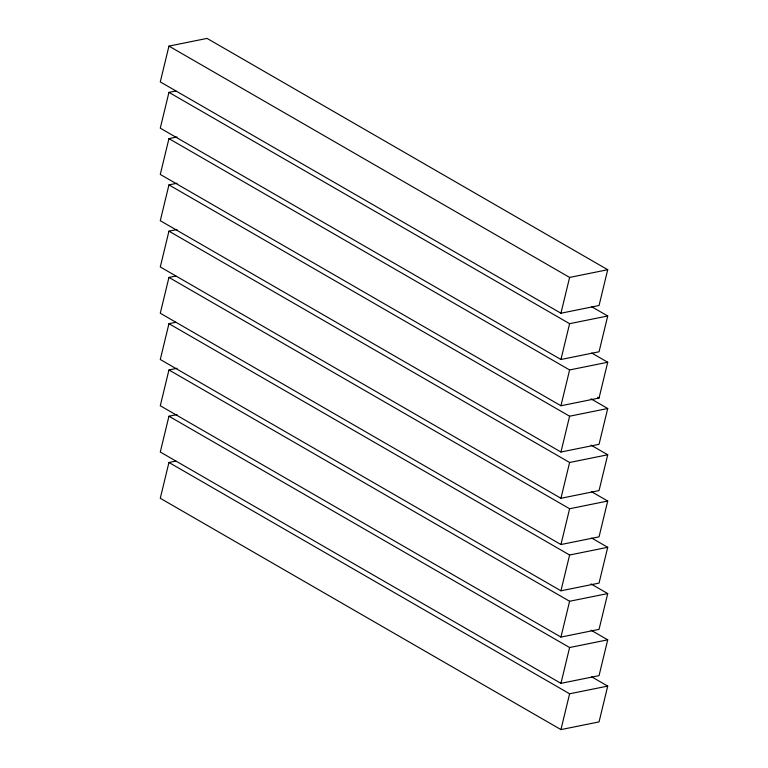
<?xml version="1.0" encoding="UTF-8"?>
<svg xmlns="http://www.w3.org/2000/svg" width="768" height="768" viewBox="0 0 768 768"><rect width="100%" height="100%" fill="white"/><g stroke="black" fill="none" stroke-linecap="round" stroke-linejoin="round"><path stroke-width="1.15" d="M168.95 46.099L160.282 81.907L560.947 313.219L599.05 305.52L607.718 269.722L207.053 38.4L168.95 46.099L569.606 277.421L607.718 269.722M175.882 90.97L168.95 92.371L160.282 128.17L560.947 359.491L599.05 351.782L607.718 315.984L591.715 306.749M177.034 137.002L168.95 138.634L160.282 174.432L560.947 405.754L599.05 398.045L607.718 362.246L591.715 353.011M177.034 183.264L168.95 184.896L160.282 220.694L560.947 452.016L599.05 444.317L607.718 408.509L591.024 398.87M177.034 229.526L168.95 231.158L160.282 266.966L560.947 498.278L599.05 490.579L607.718 454.771L591.024 445.133M175.882 276.019L168.95 277.421L160.282 313.229L560.947 544.541L599.05 536.842L607.718 501.034L591.715 491.798M175.882 322.291L168.95 323.683L160.282 359.491L560.947 590.803L599.05 583.104L607.718 547.306L591.715 538.061M177.034 368.314L168.95 369.955L160.282 405.754L560.947 637.075L599.05 629.366L607.718 593.568L591.024 583.93M177.034 414.586L168.95 416.218L160.282 452.016L560.947 683.338L599.05 675.629L607.718 639.83L591.024 630.192M175.882 461.078L168.95 462.48L160.282 498.278L560.947 729.6L599.05 721.901L607.718 686.093L591.715 676.858M560.947 313.219L569.606 277.421M560.947 359.491L569.606 323.683L607.718 315.984M560.947 405.754L569.606 369.946L607.718 362.246M560.947 452.016L569.606 416.208L607.718 408.509M560.947 498.278L569.606 462.48L607.718 454.771M560.947 544.541L569.606 508.742L607.718 501.034M560.947 590.803L569.606 555.005L607.718 547.306M560.947 637.075L569.606 601.267L607.718 593.568M560.947 683.338L569.606 647.53L607.718 639.83M560.947 729.6L569.606 693.792L607.718 686.093M168.95 92.371L569.606 323.683M168.95 138.634L569.606 369.946M597.658 397.248L599.05 398.045M168.95 184.896L569.606 416.208M168.95 231.158L569.606 462.48M168.95 277.421L569.606 508.742M168.95 323.683L569.606 555.005M168.95 369.955L569.606 601.267M168.95 416.218L569.606 647.53M168.95 462.48L569.606 693.792"/></g></svg>
